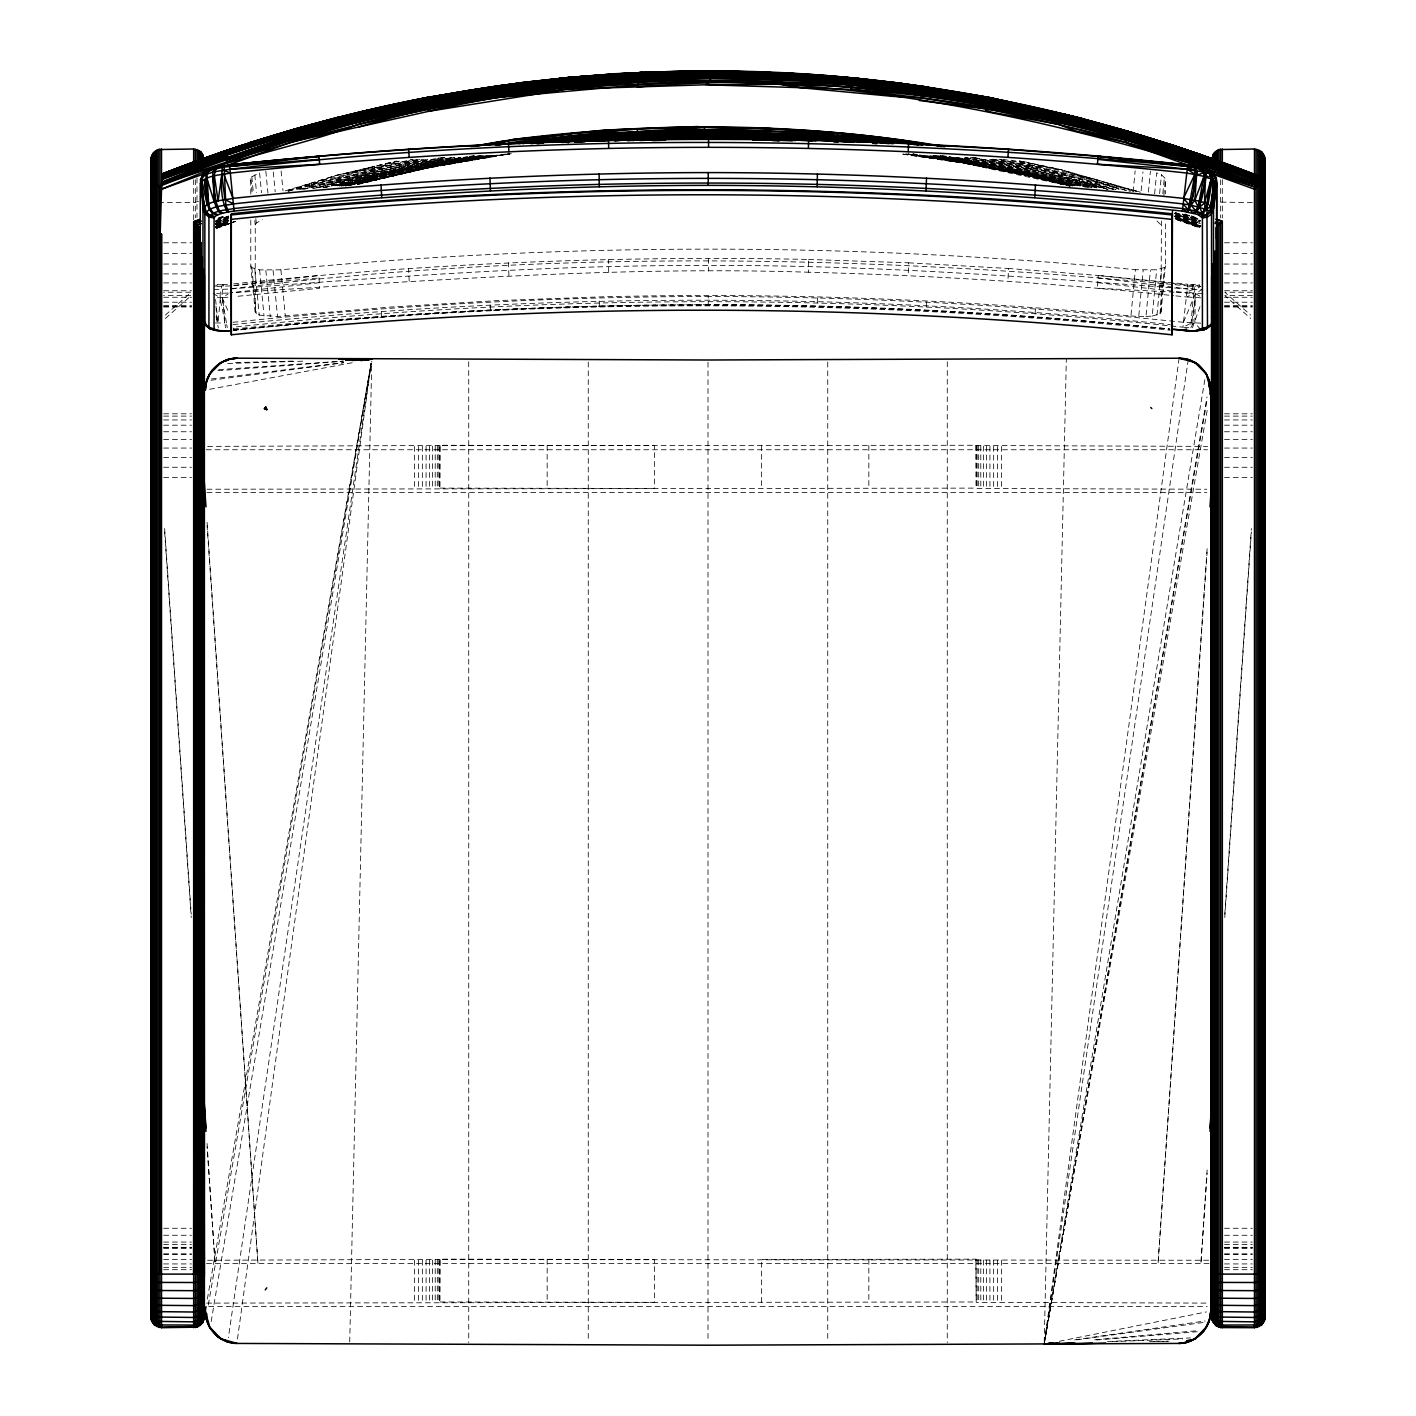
<?xml version="1.0" encoding="UTF-8"?>
<svg xmlns="http://www.w3.org/2000/svg" width="1416" height="1416" viewBox="0 0 1416 1416"><rect width="100%" height="100%" fill="white"/><g stroke="black" fill="none" stroke-linecap="round" stroke-linejoin="round"><path stroke-width="0.75" stroke-dasharray="5 3.75" d="M1200.679 323.149L1183.457 322.317C1025.591 305.732 866.981 296.634 708.248 296.528L708.248 304.723C862.255 304.936 1016.192 313.184 1169.368 329.255M233.64 283.873C424.517 263.411 616.686 255.411 808.607 259.447L808.394 272.226C930.4 275.341 1052.318 282.775 1173.687 295.696M349.717 1341.979L371.771 361.292M808.607 259.447L908.63 262.827L908.187 275.589M1044.229 1342.085L1066.337 358.974M817.404 297.891L817.174 306.068M908.63 262.827L1008.546 268.474L1007.891 281.218M1174.041 292.156L1097.4 288.191L1098.25 275.465L1008.546 268.474M708.248 304.723C549.851 304.812 391.577 313.874 234.083 330.424L233.551 327.202C548.842 293.183 867.654 293.201 1182.926 327.22L1187.812 284.262L1098.25 275.465L1200.449 286.528L1198.485 284.74L1187.812 284.262M1193.493 284.704L1195.458 293.519L1192.414 327.946L1200.095 306.281M926.507 301.962L926.029 310.139M1192.237 284.634L1193.617 293.413L1190.661 327.875L1193.405 323.131M1207.105 548.718L1158.04 1263.638L1207.105 552.081M1207.14 1169.899L1200.91 1263.638L1207.14 1173.262M1224.769 914.24L1251.372 528.54M1224.769 917.603L1251.372 531.903M1035.485 308.741L1034.76 316.901M1133.136 191.85L1135.154 170.823M250.791 220.153L250.791 265.942L255.234 312.104L259.252 315.131L277.536 316.511L391.542 306.989L497.954 300.581L604.455 296.758A4288.745 4195.024 0 0 1 1130.924 315.98L1135.367 269.713L1156.66 269.801L1164.43 267.518L1165.457 265.836L1165.457 222.224M1148.394 192.151L1150.412 171.124M1130.924 315.98L1138.73 316.511L1143.155 270.226M1154.624 193.886L1156.642 172.841L1161.439 174.752L1165.457 178.611L1165.457 193.886M1138.73 316.511L1145.969 316.547L1150.412 270.261M1159.615 193.691L1161.439 174.752M1162.819 193.549L1164.448 176.734M1145.969 316.547L1152.199 316.069L1156.66 269.801M1152.199 316.069L1159.987 313.786L1161.014 312.104L1161.421 220.684M1163.846 195.443L1165.457 178.611M1156.978 315.131L1161.439 268.863M1159.987 313.786L1164.43 267.518M1161.014 312.104L1165.457 265.836M1141.137 190.753L1142.977 171.832M419.986 159.424L310.865 187.85L311.166 185.638L374.833 166.345L396.321 161.194M304.741 189.107L310.954 187.142L311.485 183.23L336.99 175.177L396.604 161.052M237.481 1339.058L371.222 363.452L228.383 1337.624M1179.103 358.23L1044.477 1342.102L1207.317 409.702M1188.254 359.522L1044.495 1342.102L1206.963 400.498M211.161 1321.588L371.098 363.434L207.161 1300.171M1204.839 379.665L1044.548 1342.102L1207.016 396.923M208.294 1305.039L371.063 363.434M398.498 161.229L374.833 166.345L372.62 178.027L345.38 185.744M357.664 183.868L372.302 179.797L372.656 177.903L486.414 155.618M492.591 155.707L436.199 165.672L357.575 184.257L372.302 179.761L436.128 165.938L494.644 155.725M461.05 157.512L437.172 161.548L436.093 166.132L357.487 184.151L436.093 166.132L507.636 154.043M498.91 155.211L436.199 165.637L357.469 184.151L372.231 180.097M490.485 155.831L436.447 164.557L355.575 184.363L436.429 164.663L488.449 155.707M337.397 185.602L437.42 160.486L437.827 158.822L325.043 187.585M337.344 185.815L437.084 161.884L437.526 160.043L452.748 157.477M1202.733 293.643L1193.617 293.413L1187.281 291.537L1193.493 289.484L1194.502 286.474L1199.547 284.704M1183.457 322.317L1195.458 293.519L1201.954 289.661L1187.511 288.952C1028.087 276.97 868.539 264.686 708.549 265.553C548.558 264.704 388.993 276.987 229.587 288.97C547.319 249.251 869.477 254.845 1187.741 285.944M1175.864 295.909L1186.767 296.988L1193.617 293.413L1195.193 289.572L1200.449 286.528M255.234 312.104L255.234 224.896L256.243 223.02L262.456 219.763M227.463 284.439L223.852 284.722L222.011 293.484L225.463 327.822M250.791 193.992L250.791 178.735L251.818 176.841L258.013 173.602M223.852 284.722L222.631 284.775C216.135 296.528 224.365 310.67 224.56 322.954L226.418 322.866L227.25 327.733M1077.753 185.832L1027.768 172.593L963.73 159.831L961.8 162.645L900.788 153.813M1096.851 187.496L1029.485 170.363L965.34 157.495L961.8 162.645L905.727 153.99L962.066 162.256L1026.281 174.575L1072.779 185.744M953.34 157.548L964.261 159.052L965.075 157.866L1030.264 169.354L1116.073 189.602L1016.723 161.318M1140.517 192.257L1060.85 169.637L1034.282 164.15L1025.75 175.301L961.8 162.645L1069.823 186.062M1136.499 191.125L1060.85 169.637L1033.326 165.371L1025.75 175.301L961.907 162.486L908.045 154.061L962.314 161.884L1026.635 174.097L1075.346 185.708M965.34 157.495L1091.718 187.39L1096.763 181.443L1136.358 191.284M935.498 155.689L963.623 159.99L1027.662 172.734L1091.506 187.638L1097.772 180.274L1133.189 191.178M165.353 315.095L191.195 292.209L163.566 292.209M165.353 318.458L191.195 295.572L163.566 295.572M222.631 284.775L217.763 284.74L215.639 286.492L229.357 285.961L318.83 275.483L319.697 288.227L234.684 296.581M214.4 286.421L217.763 284.74M213.108 293.519L220.365 297.732L218.046 323.025L215.391 297.714L222.206 297.661L228.383 293.82M440.111 445.509L206.223 446.394M440.111 1259.373L206.524 1260.258M198.523 201.408L193.673 202.594L161.512 202.594M218.648 218.701L224.702 216.312M216.152 221.675L228.348 216.878M216.259 225.02L228.295 220.383M216.17 221.905L228.348 217.232M215.533 223.799L227.887 219.073M218.63 218.984L226.666 215.905M215.834 221.339L228.153 216.683M296.758 189.372L336.99 175.177L374.833 166.345L284.828 191.178M218.117 218.153L224.277 215.869M215.852 221.586L228.153 217.037M216.312 225.392L228.295 220.967L216.223 225.374M215.745 227.41L227.87 222.967M216.206 225.286L228.224 220.914M227.87 223.268L215.781 227.587L227.941 223.392M215.869 227.852L228.064 223.763L216.029 228.011M216.064 228.047L235.481 221.356L216.772 228.135M218.099 218.436L224.241 216.241M216.683 227.994L235.445 221.321M216.577 220.259L228.613 215.993M215.374 223.993L227.746 219.622M227.657 222.666L215.391 227.02L227.64 222.737M216.471 228.348L232.596 222.631M288.563 191.302L311.485 183.23L286.563 191.072M215.498 224.241L227.817 219.905M230.011 223.215L235.976 221.108M300.758 189.266L412.109 159.229M216.117 222.471L228.259 218.241M227.321 221.869L216.913 225.48L229.357 221.179M215.214 220.931L227.746 216.63M215.551 224.613L227.817 220.489M216.082 222.843L228.188 218.896M298.723 189.549L311.166 185.638M285.182 190.894L336.99 175.177L421.402 159.318M310.865 187.85L374.39 168.699L417.331 159.388M319.043 187.301L373.966 170.911L427.561 159.229M323.007 187.797L373.594 172.858L427.844 159.459M335.415 185.602L373.293 174.54L452.253 157.618M339.415 185.638L373.01 175.956L460.342 157.477M341.344 186.08L372.815 177.089L436.871 162.822L478.095 155.813M480.838 155.813L436.606 163.92L347.363 185.85L436.199 165.637L372.302 179.797M302.705 189.443L374.107 170.203L423.437 159.459M287.997 191.142L399.401 161.176M339.344 185.992L372.833 176.912L436.641 163.796L484.325 155.689L436.606 163.92L474.803 155.937M341.398 185.602L372.815 177.089M343.345 185.992L372.656 177.903L341.344 185.921M345.327 186.062L372.514 178.681L436.447 164.557M347.398 185.62L372.479 178.788L436.305 165.159L490.467 155.919M351.487 184.965L372.39 179.283M318.989 187.567L373.594 172.858L435.685 159.282M323.007 187.691L373.364 174.115L437.526 160.043L454.801 157.512L437.42 160.486M335.362 185.832L373.081 175.619L437.172 161.548L467.404 156.981M357.593 184.204L436.128 165.938L496.697 155.76L422.605 168.893L359.558 184.115M345.38 185.726L372.514 178.681M325.043 187.496L373.081 175.619L436.871 162.822L482.236 155.76M310.954 187.142L433.668 159.194M311.272 184.788L374.107 170.203L435.827 158.663M372.196 180.274L436.128 165.973M372.373 179.372L436.305 165.159L498.998 154.893L436.199 165.672M374.532 167.885L413.224 159.495M1059.327 1341.271L1206.414 1311.924M439.951 158.397L444.199 157.565M437.172 161.548L373.364 174.115L312.759 188.753L373.7 172.292L437.526 160.043M209.586 389.294L352.354 362.708M488.396 155.937L436.287 165.247L492.609 155.654M501.069 154.875L436.093 166.132L445.421 164.964M422.605 168.893L511.335 153.636M437.084 161.884L467.475 156.733M469.652 156.362L473.988 155.636M480.219 155.618L436.818 162.999L372.62 178.027L436.641 163.796L486.325 155.902M442.305 157.53L437.951 158.256L442.27 157.654M440.004 158.45L446.518 157.353M469.563 156.663L476.041 155.689M206.594 1303.109L975.889 1301.977M206.984 489.228L975.889 488.113M1074.62 1339.872L1205.051 1320.969M501.016 155.052L509.282 153.919L503.087 154.751M1076.709 1339.837L1204.627 1322.296M210.949 380.267L343.557 362.797M211.373 378.939L343.628 362.567M501.14 154.592L505.53 154.061M319.273 282.687L229.923 292.846C422.517 281.041 615.234 265.978 808.394 272.226M1192.998 286.386L1187.67 286.935L1193.493 289.484M233.02 322.299C390.887 305.714 549.496 296.634 708.248 296.528M233.941 330.176C544.611 296.794 858.769 295.944 1169.51 329.008M233.729 285.589L318.954 278.032M1094.745 1339.802L1198.078 1330.633M233.498 329.025C544.611 297.307 858.733 297.307 1169.846 329.025M1096.657 1339.978L1197.263 1331.73M226.418 322.866L222.206 297.661L228.295 297.183M227.746 289.112L214.011 289.59M227.941 293.006L216.666 293.537M217.922 370.709L343.238 361.239M218.737 369.629L343.398 361.045M250.791 265.942L251.818 267.624L259.606 269.907L280.899 269.819A4340.677 4245.823 0 0 1 1135.367 269.695M1107.524 1341.518L1190.502 1337.908M1112.339 1341.642L1182.696 1338.934M227.675 363.487L306.299 361.08M1153.881 1341.66L1169.209 1341.217M235.499 362.584L294.864 361.062M1149.438 1341.642L1169.156 1341.129M215.48 322.972L224.56 322.954M440.111 488.113L654.369 488.467L654.369 445.633L440.111 445.279L439.792 488.485L439.792 445.651L975.889 445.279L976.208 488.485L1206.804 489.228M1252.346 202.594L1219.017 202.063M163.654 242.791L191.514 242.791M1224.486 242.791L1252.346 242.791M163.654 253.57L191.514 253.57M1224.486 253.57L1252.346 253.57M163.654 264.049L191.514 264.049M1224.486 264.049L1252.346 264.049M163.654 273.908L191.514 273.908M1224.486 273.908L1252.346 273.908M163.654 282.899L191.514 282.899M1224.486 282.899L1252.346 282.899M163.654 290.758L191.514 290.758M1224.486 290.758L1252.346 290.758M1252.434 292.209L1224.805 292.209L1250.647 315.095M1252.434 295.572L1224.805 295.572L1250.647 318.458M163.654 297.254L191.514 297.254M1224.486 297.254L1252.346 297.254M163.654 302.21L191.514 302.21M1224.486 302.21L1252.346 302.21M163.654 305.484L191.514 305.484M1224.486 305.484L1252.346 305.484M163.654 306.652L191.514 306.652M1224.486 306.652L1252.346 306.652M163.654 306.971L191.514 306.971M1224.486 306.971L1252.346 306.971M163.654 413.808L191.514 413.808M1224.486 413.808L1252.346 413.808M163.654 416.109L191.514 416.109M1224.486 416.109L1252.346 416.109M163.654 419.95L191.514 419.95M1224.486 419.95L1252.346 419.95M163.654 425.189L191.514 425.189M1224.486 425.189L1252.346 425.189M163.654 431.756L191.514 431.756M1224.486 431.756L1252.346 431.756M163.654 439.438L191.514 439.438M1224.486 439.438L1252.346 439.438M975.889 445.509L1207.6 446.394M163.654 448.058L191.514 448.058M1224.486 448.058L1252.346 448.058M206.258 449.757L1207.529 449.757M163.654 457.421L191.514 457.421M1224.486 457.421L1252.346 457.421M163.654 467.262L191.514 467.262M1224.486 467.262L1252.346 467.262M163.654 477.369L191.514 477.369M1224.486 477.369L1252.346 477.369M207.001 492.591L1206.786 492.591M163.654 1228.274L191.514 1228.274M1224.486 1228.274L1252.346 1228.274M163.654 1235.265L191.514 1235.265M1224.486 1235.265L1252.346 1235.265M163.654 1242.062L191.514 1242.062M1224.486 1242.062L1252.346 1242.062M163.654 1244.434L191.514 1244.54M1224.486 1244.434L1252.346 1244.54M163.654 1247.319L191.514 1247.319M1224.486 1247.319L1252.346 1247.319M163.654 1247.673L191.514 1247.673M1224.486 1247.673L1252.346 1247.673M163.654 1248.505L191.514 1248.505M1224.486 1248.505L1252.346 1248.505M163.654 1253.833L191.514 1253.833M1224.486 1253.833L1252.346 1253.833M163.654 1254.381L191.514 1254.381M1224.486 1254.381L1252.346 1254.381M163.654 1259.585L191.514 1259.585M1224.486 1259.585L1252.346 1259.585M440.111 1301.977L654.369 1302.331L654.369 1259.497L440.111 1259.143L439.792 1302.348L439.792 1259.514L1211.618 1260.258M206.524 1263.638L1211.618 1263.638M163.654 1263.939L191.514 1263.939M1224.486 1263.939L1252.346 1263.939M163.654 1267.338L191.514 1267.338M1224.486 1267.338L1252.346 1267.338M163.654 1269.692L191.514 1269.692M1224.486 1269.692L1252.346 1269.692M761.631 1302.331L761.631 1259.497L975.889 1259.143L976.208 1302.348L1207.193 1303.109M208.807 1306.472L1207.193 1306.472M1200.839 297.82L1186.767 296.988M1176.218 292.262L1193.617 293.413M1188.732 327.716L1182.926 327.22L1191.546 323.043L1195.246 297.732L1194.874 323.131L1199.352 327.946M1097.825 282.669L1174.094 291.342M1176.271 291.59L1187.174 292.829M1098.143 278.014L1187.511 288.952M940.224 155.76L951.163 157.247M933.091 155.742L963.623 159.99L1028.352 171.849L1096.657 187.744M1080.373 185.744L1027.662 172.734L963.075 160.769L928.259 155.849L1026.706 174.009L1075.045 186.062M923.551 155.795L962.65 161.406L1027.096 173.495L1080.16 186.009M902.93 154.132L971.341 164.398L961.8 162.645L1025.857 175.159L1061.664 183.921L1026.051 174.894L962.367 161.813L919.356 154.91M908.045 154.061L962.083 162.221L1026.051 174.894M955.8 157.442L1028.565 171.566L1088.815 187.815L1082.479 186.257M942.613 155.725L946.95 156.397M949.109 156.733L1029.22 170.699L1108.356 189.372L1031.892 167.23L998.315 159.265M937.764 155.866L963.73 159.831L1027.166 173.389L1075.151 185.921M930.631 155.831L963.145 160.663L1026.706 174.009L1072.868 185.62M917.249 154.503L912.931 153.848L917.214 154.556M923.462 155.902L962.367 161.813L1026.335 174.504L1072.567 186.009M933.126 155.654L963.145 160.663M1010.918 160.185L1034.282 164.15L1097.772 180.274L998.492 159.088M992.598 159.176L1032.813 166.044L1130.393 191.39M940.171 155.795L963.73 159.831M972.385 157.548L1031.467 167.796L1096.232 182.08L1119.118 189.124L1060.85 169.637L1020.175 160.858M958.048 157.636L1027.768 172.593M1070.337 185.655L1026.016 174.929L961.889 162.504L905.638 154.114L961.907 162.486L1025.857 175.142L1061.363 184.009M964.261 159.052L1028.352 171.849L1091.506 187.638M963.075 160.769L1027.166 173.389M1026.016 174.929L1070.16 185.868L1026.335 174.504L962.314 161.884L910.453 154.025L962.083 162.221L1025.857 175.142L1061.504 184.115L1025.75 175.301L1055.097 182.239M974.951 157.707L1030.6 168.911L1093.895 184.823L1108.126 189.602M970.332 157.318L1030.264 169.354L1101.825 187.797M965.075 157.866L1029.22 170.699L1096.568 187.832M1003.271 159.282L1033.326 165.371L1096.763 181.443L1127.986 191.054M993.306 159.442L1031.892 167.23L1095.258 183.23L1113.525 189.425M1019.237 161.088L1034.282 164.15L1019.52 160.893M1026.335 174.504L962.703 161.318L925.958 155.725L962.65 161.406L1026.635 174.097L1072.655 185.885M972.686 157.424L1029.485 170.363L1091.718 187.39M1070.089 185.974L1063.77 184.434L1070.036 186.045M1027.096 173.495L1077.647 185.992M1113.489 189.496L1031.467 167.796L988.616 159.158L1030.6 168.911L1096.781 187.567M1174.448 213.621L1199.405 222.047M1175.422 212.612L1200.361 221.055M1199.511 221.94L1174.625 213.444L1199.458 221.976M1175.581 215.321L1200.325 223.923M1175.97 217.798L1200.449 226.595L1176.147 217.604M1176.289 219.462L1199.175 227.587L1176.271 219.462M1175.103 212.931L1199.671 221.763M1174.838 216.099L1199.511 224.719M1199.936 227.126L1175.669 218.099M1175.156 218.666L1199.706 227.356L1175.333 218.453M1184.785 214.312L1199.087 219.533M1182.307 214.011L1200.679 220.719M1175.315 212.701L1199.777 221.639M1176.059 214.807L1200.503 223.728L1176.2 214.648M1175.422 215.48L1199.848 224.401M1176.2 217.533L1200.591 226.454M1175.121 218.701L1199.494 227.569M1200.679 226.348L1174.448 216.489L1201.016 226.029M1174.66 216.276L1201.034 225.994M1175.014 215.905L1199.122 225.109M1175.97 214.878L1200.042 224.171M1191.316 216.099L1197.352 218.436M1182.148 214.17L1200.113 221.285M1185.068 213.993L1201.034 220.347M1191.529 215.887L1197.511 218.259M975.889 1259.373L976.208 1302.348M1195.458 293.519L1202.715 297.856M1156.978 221.038L1161.014 224.896M222.206 297.661L228.029 310.936M381.736 316.883L381.01 308.723M216.082 316.706L218.347 327.892M490.467 310.122L489.989 301.962M599.322 306.068L599.074 297.891M281.111 171.017L283.005 190.806M280.899 269.819L285.324 315.98M265.836 171.23L267.96 193.213M273.076 270.332L277.536 316.511M259.606 172.964L261.5 192.735M265.836 270.368L270.279 316.547M254.827 174.876L256.508 192.452M251.818 176.841L253.305 192.222M255.836 218.613L256.243 223.02M250.791 178.735L252.066 191.921M254.809 220.507L255.234 224.896M259.606 269.907L264.031 316.069M254.827 268.969L259.252 315.131M251.818 267.624L256.261 313.786M273.323 172.026L275.2 191.815M207.072 522.274L257.96 1263.638L207.072 525.637M164.628 528.54L191.231 914.24M207.037 1143.455L215.09 1263.638L207.037 1146.818M164.628 531.903L191.231 917.603M215.958 306.157L217.091 323.025M409.206 281.235L408.551 268.491M508.91 275.607L508.468 262.845M608.703 272.226L608.491 259.447M1222.327 179.673L1222.327 217.993M1220.663 179.797L1220.663 217.852M1001.608 446.394L1001.608 489.228M1001.608 1260.258L1001.608 1303.109M997.572 446.394L997.572 489.228M997.572 1260.258L997.572 1303.092M993.66 446.359L993.66 489.193M993.66 1260.222L993.66 1303.056M989.926 446.305L989.926 489.14M989.926 1260.169L989.926 1303.003M986.492 446.235L986.492 489.069M986.492 1260.098L986.492 1302.932M983.412 446.129L983.412 488.962M983.412 1260.01L983.412 1302.844M980.792 446.022L980.792 488.856M980.792 1259.904L980.792 1302.738M978.686 445.916L978.686 488.75M978.686 1259.78L978.686 1302.614M977.146 445.774L977.146 488.609M977.146 1259.638L977.146 1302.49M976.208 445.651L976.208 488.485M947.269 361.753L947.269 1342.545M868.84 445.509L868.84 488.343M868.84 1259.39L868.84 1302.224M827.74 362.089L827.74 1340.669M761.631 445.633L761.631 488.467M708.549 258.314L708.549 271.093M708 362.195L708 1340.775M588.26 362.089L588.26 1340.669M547.16 445.509L547.16 488.343M547.16 1259.39L547.16 1302.224M468.731 361.753L468.731 1342.545M438.854 445.774L438.854 488.609M438.854 1259.638L438.854 1302.49M437.314 445.916L437.314 488.75M437.314 1259.78L437.314 1302.614M435.208 446.022L435.208 488.856M435.208 1259.904L435.208 1302.738M432.588 446.129L432.588 488.962M432.588 1260.01L432.588 1302.844M429.508 446.235L429.508 489.069M429.508 1260.098L429.508 1302.932M426.074 446.305L426.074 489.14M426.074 1260.169L426.074 1303.003M422.34 446.359L422.34 489.193M422.34 1260.222L422.34 1303.056M418.428 446.394L418.428 489.228M418.428 1260.258L418.428 1303.092M414.392 446.394L414.392 489.228M414.392 1260.258L414.392 1303.109M196.983 178.009L196.983 217.462M195.337 179.797L195.337 217.852M193.673 179.673L193.673 220.188M233.091 324.6A4407.371 4302.888 0 0 1 1170.253 324.6M233.091 330.211A4407.371 4302.888 0 0 1 1170.253 330.211M227.693 222.241L215.409 226.808L227.64 222.188M227.887 219.746L215.586 224.224L227.834 219.71M228.277 217.976L216.135 222.33L228.259 217.958M509.778 153.955L503.211 154.769L509.778 153.972M1200.219 226.826L1175.793 217.993L1200.237 226.808"/><path stroke-width="1.5" d="M204.382 1274.117L150.804 1274.117L150.839 178.522L161.512 189.213L206.63 172.929M150.928 1274.117L151.105 178.788L151.335 1274.117L151.618 179.301L152.857 1274.117M159.849 187.531L159.849 1274.117L161.512 234.118L160.167 234.649L160.114 236.649L161.512 234.118L161.512 1327.695L196.983 1327.164L202.329 1323.287L204.382 1316.986L204.329 274.598M197.621 225.746L196.983 1274.117L198.506 226.649L198.523 1326.527M199.479 227.64L198.523 1274.117L199.939 228.1L193.673 221.71L199.922 219.48M199.957 1274.117L201.107 242.579M201.249 1274.117L202.205 256.969M203.108 268.916L203.214 1321.854M203.214 1274.117L203.603 269.394M204.382 1277.108L204.028 272.12M204.24 1274.117L204.311 274.58M1213.494 272.81L1213.494 208.913C1206.733 200.311 1193.422 200.612 1183.457 198.382C1025.591 181.797 866.981 172.699 708.248 172.593L708.248 185.372C866.627 185.478 1024.901 194.558 1182.395 211.108L1198.024 214.559L1202.414 217.922L1202.414 328.087C1194.184 334.459 1181.033 328.795 1171.545 329.45M700.92 71.508C893.602 70.411 1086.072 107.404 1265.072 178.628L1265.072 1274.117L1211.618 1274.117L1211.653 276.279M1211.618 1274.117L1212.131 275.713L1212.149 1320.296L1216.043 1325.642L1220.663 1327.571L1254.487 1327.695L1262.063 1324.562L1265.196 1316.986L1265.196 159.796L1262.063 152.167L1254.487 149.016L1219.017 149.547L1213.671 153.459L1211.618 159.796M1211.618 1277.108L1212.769 270.686M1213.193 263.659L1213.671 1323.287M1259.337 1274.117L1260.771 182.912L1265.161 178.522C1178.218 144.45 1088.639 117.227 996.935 99.244L989.253 97.509C920.559 84.907 851.087 75.526 781.243 73.048M1237.672 169.548L1201.104 155.618L1264.382 179.301L1264.665 1274.117L1264.895 178.788C1112.038 117.9 949.375 81.455 784.889 74.34L780.605 74.11L784.942 74.234C948.897 83.385 1111.525 118.59 1264.01 179.673L1263.143 1274.117L1263.621 180.062C914.152 39.294 512.574 38.48 161.92 175.761L161.831 178.876C393.152 88.465 646.05 49.401 893.107 82.854M1264.028 1274.117L1264.382 179.301L1199.016 154.91L1191.228 163.353C1012.245 109.846 825.793 73.083 638.103 84.093C474.98 91.102 314.812 128.927 161.654 184.381C386.586 87.81 637.218 52.357 880.168 81.42M195.337 1274.117L196.966 225.073L200.966 223.551M202.966 270.332L202.966 208.63L200.594 179.266L203.408 173.849L209.745 169.371L229.357 164.858C547.656 131.369 869.477 130.467 1187.741 164.84L1201.476 167.353C1207.919 179.124 1202.662 199.408 1197.122 211.285L1194.077 213.25L1198.113 206.683L1203.989 176.363L1186.767 173.053C869.176 138.75 547.921 138.768 230.33 173.088C220.365 175.212 207.037 174.805 200.258 183.354L200.258 245.039M228.684 211.834L221.586 213.462L218.312 211.533L214.241 201.975L212.807 172.433L215.391 167.442L224.1 165.566L225.817 204.984L228.684 211.834L234.083 211.072C391.577 194.541 549.851 185.461 708.248 185.372M817.174 186.735L817.404 173.956M808.394 148.291L808.607 140.096C615.252 135.971 421.667 144.326 229.357 164.858L318.954 156.379L319.697 164.291L229.923 169.265C220.206 171.336 207.214 170.929 200.594 179.266L200.594 183.673M926.029 190.788L926.507 178.027M160.114 236.649L161.725 182.275C402.569 84.234 669.697 48.994 927.356 87.031L920.754 97.793L893.301 96.412L799.845 87.65L705.788 84.765L567.374 89.137L428.871 111.28L292.404 141.777L225.091 166.256M161.689 183.655L161.831 178.522M593.57 75.738L615.588 73.667L709.31 70.8L776.906 72.906C567.621 62.587 356.566 98.27 161.92 175.761L161.973 174.133C356.372 98.607 566.595 62.57 775.065 72.942M558.329 79.048L523.088 82.34L430.517 96.837C338.778 114.218 248.933 140.361 161.955 174.345L161.973 174.062C277.058 129.829 397.241 98.341 519.707 83.402C397.365 99.014 276.793 128.838 161.973 174.062L225.25 151.689L186.434 166.097M1034.76 197.567L1035.485 184.806M221.586 213.462L217.834 214.79L213.621 213.179L210.241 209.232L208.612 203.975L207.019 174.345L208.364 171.071L212.807 168.734M908.187 151.654L908.63 143.476M1212.149 1320.296L1211.53 213.851L1213.494 208.913L1216.078 181.974L1215.848 177.867L1213.671 173.814L1194.467 165.902C1221.088 165.477 1211.689 193.815 1209.919 211.48L1206.096 215.073L1201.281 216.276L1206.91 203.816L1211.176 178.876L1209.636 171.478L1207.211 169.283L1187.812 164.929L1098.143 156.362L1097.4 164.256L1187.174 169.23C1196.502 172.15 1216.433 170.132 1216.822 183.584L1216.822 251.871M217.834 214.79L212.719 213.586L209.214 209.692L207.532 204.47L205.886 174.823L209.745 169.371M1193.883 330.884L1203.706 329.893L1207.494 327.291L1206.91 203.816M1097.825 159.353L1187.174 169.23L1194.874 174.274L1188.059 211.904C1194.166 197.974 1195.954 180.77 1194.201 165.743L1098.143 156.362L1008.457 149.37L908.559 143.742M1182.395 211.108L1187.741 164.84M161.512 189.213L226.454 162.716L227.356 150.22L161.973 174.15C249.021 139.848 339.15 114.254 431.048 96.713L361.664 111.793L293.909 129.157L292.404 141.777C450.89 90.323 618.403 67.472 784.889 74.34L785.526 73.048L802.748 74.411M1007.891 157.282L1008.546 149.123M1210.007 506.857L1212.839 465.669M1210.025 1128.021L1212.751 1088.355M1210.025 1131.384L1211.689 1107.153M217.108 215.108L214.878 216.506L209.94 215.338L206.028 211.692C203.408 199.744 198.983 185.177 203.939 173.407L213.727 169.3L223.622 167.194L318.954 156.379M204.382 159.796L201.249 152.167L193.673 149.016L158.203 149.547L152.857 153.459L150.804 159.796L150.804 1316.986L153.937 1324.562L161.512 1327.695M204.382 403.224L203.214 408.02M204.382 1316.455L202.329 1322.668L196.983 1326.527L161.512 1327.04C155.194 1327.199 149.972 1321.093 150.804 1314.88M1211.618 317.308L1212.786 312.476M1211.618 317.68L1212.786 312.83M1211.618 1258.027L1211.76 1256.364M1211.618 1255.266L1211.76 1253.461M1211.618 1258.382L1212.149 1254.718M1211.618 1264.523L1212.786 1259.656M1211.618 1281.728L1212.786 1276.754L1211.76 1280.046M1265.196 1314.88C1265.957 1321.093 1260.86 1327.199 1254.487 1327.04L1219.017 1326.527L1213.671 1322.668L1211.618 1316.455M1211.618 315.927L1212.786 311.184M1211.618 1280.046L1212.786 1275.338M204.382 405.896L203.214 410.534M204.382 1314.88L201.249 1322.084L193.673 1325.075L159.849 1324.951L153.937 1322.084L150.928 1316.473M1211.618 312.122L1212.786 307.626M204.382 410.375L203.214 414.711M161.955 174.345L227.356 150.22L233.516 149.052M1265.196 1312.313L1262.063 1319.057L1254.487 1321.854L1219.017 1321.393L1213.671 1317.924L1211.618 1312.313M204.382 1312.313L201.249 1319.057L193.673 1321.854L158.203 1321.393L152.857 1317.924L150.804 1312.313M1211.618 306.334L1212.786 302.21M1211.618 1272.86L1212.786 1268.807M1172.023 329.202L1172.448 324.83M230.914 215.002L231.321 219.374A4403.459 4299.082 0 0 1 1172.023 219.374L1172.448 215.002A4407.371 4302.888 0 0 0 230.914 215.002L231.321 334.813A4403.459 4299.082 0 0 1 1172.023 334.813L1172.448 211.267M204.382 416.499L203.214 420.446M204.382 1308.791L201.249 1314.933L193.673 1317.464L158.203 1317.039L152.857 1313.889L150.804 1308.791M1265.196 1308.791L1262.063 1314.933L1254.487 1317.464L1219.017 1317.039L1213.671 1313.889L1211.618 1308.791M1211.618 298.758L1212.786 295.13M1211.618 1267.409L1212.786 1263.851M204.382 424.145L203.214 427.597M204.382 1304.419L201.249 1309.782L193.673 1312.013L158.203 1311.641L152.857 1308.88L150.804 1304.419M1265.196 1304.419L1262.063 1309.782L1254.487 1312.013L1219.017 1311.641L1213.671 1308.88L1211.618 1304.419M1198.803 214.878L1202.998 213.338L1206.379 209.462L1211.176 178.876L1203.989 176.363L1194.838 200.329L1191.015 205.125L1182.926 203.904C867.654 169.867 548.842 169.867 233.551 203.886C224.117 205.975 211.232 205.479 204.86 213.674L204.86 323.839C210.046 332.388 221.179 330.671 229.693 330.795L219.338 330.707M161.902 176.186L227.162 152.45L293.696 130.785L293.909 129.157M1201.671 216.595L1206.574 215.48L1210.485 211.958C1214.875 196.134 1223.778 169.938 1200.379 167.318L1209.636 171.478L1212.096 175.319M1211.618 289.59L1212.786 286.563M1211.618 1260.913L1212.786 1257.957M1213.494 208.913L1216.822 183.584L1211.176 178.876L1204.52 202.984L1205.282 209.002L1202.042 212.931L1198.024 214.559L1197.122 211.285L1198.113 206.683L1194.838 200.329L1196.892 170.752L1195.67 166.026M204.382 433.119L203.214 435.986M1265.196 1299.322L1262.063 1303.764L1254.487 1305.605L1219.017 1305.304L1213.671 1303.021L1211.618 1299.322M220.117 362.974L228.578 359.292L237.038 358.195C219.515 358.708 205.957 372.691 205.355 390.09C204.807 373.151 219.799 358 237.038 358.195L708 360L1179.103 358.23C1197.016 357.859 1210.645 373.93 1210.751 390.108L1210.751 1311.057C1210.963 1328.243 1196.361 1343.147 1179.103 1343.43L708 1345.2L236.897 1343.43C218.4 1343.625 202.063 1324.969 206.01 1306.703M204.382 1299.322L201.249 1303.764L193.673 1305.605L158.203 1305.304L152.857 1303.021L150.804 1299.322M205.249 390.108L206.594 380.833L209.639 374.054L221.232 362.372M1212.379 206.931L1216.078 181.974M1215.601 181.496L1210.485 211.958L1211.53 213.851L1207.494 217.126L1202.414 217.922M1208.078 204.311L1212.255 179.372L1211.034 174.841L1201.476 167.353L1199.334 167.017M1211.618 1253.549L1212.786 1250.275M161.636 185.549C225.817 159.371 294.616 148.007 359.505 123.918L361.576 111.652L430.517 96.837M204.382 443.173L203.214 445.403M206.789 1313.765L206.364 1319.5L210.064 1328.12M1208.892 386.037L1209.636 381.683L1205.936 373.116M1209.229 387.418L1209.972 383.063L1207.423 378.019M227.233 151.654L293.696 130.785L361.664 111.793M204.382 1293.587L201.249 1297.021L193.673 1298.437L158.203 1298.207L152.857 1296.437L150.804 1293.587M1209.99 394.462L1209.972 383.063M1265.196 1293.587L1262.063 1297.021L1254.487 1298.437L1219.017 1298.207L1213.671 1296.437L1211.618 1293.587M897.372 83.402L927.268 87.172L996.935 99.262L1065.505 114.484L1133.048 132.874L1199.547 154.291L1264.665 179.018L1264.665 1320.296M1086.355 120.572L1199.547 154.309L1264.895 178.788L1199.547 154.291L1132.835 133.139L1065.505 114.484L1064.726 115.546M1200.998 201.798C1200.255 191.089 1210.804 177.195 1202.715 167.708M1191.936 199.691L1196.715 174.628L1195.086 170.398L1187.281 168.274L1194.838 167.407L1203.122 169.247L1207.813 177.655L1211.034 174.841M1201.122 155.601L1264.665 179.018C1001.413 72.428 705.841 47.861 428.871 111.28L427.791 109.156L430.747 96.907M1211.76 1253.585L1212.149 1251.832M1211.618 1245.514L1212.786 1243.938M1265.072 1316.473L1262.063 1322.084L1256.151 1324.951L1222.327 1325.075L1214.751 1322.084L1211.618 1314.88M204.382 454.094L203.214 455.598M204.382 1287.356L201.249 1289.71L193.673 1290.684L158.203 1290.507L152.857 1289.303L150.804 1287.356M1265.196 1287.356L1262.063 1289.71L1254.487 1290.684L1219.017 1290.507L1213.671 1289.303L1211.618 1287.356M683.609 71.791L642.475 72.446L571.179 77.349L500.432 85.58L497.175 97.527C615.73 87.721 734.532 72.127 853.76 83.792C971.128 93.191 1087.346 116.82 1198.679 155.282L1188.36 151.866M225.533 151.246L161.973 174.15C270.899 131.582 384.798 102.678 500.432 85.562L500.361 85.863C384.78 103.439 270.721 132.06 161.937 175.177L196.629 162.628M293.696 130.785L361.328 113.068L430.163 98.447L500.22 86.358L571.091 77.65L642.475 72.446L638.103 84.093M497.883 145.052L504.255 143.777L504.928 141.458L513.654 139.405C656.528 121.068 802.093 122.608 944.224 146.432M571.551 77.809L562.736 78.623L642.475 72.464L571.232 77.172L570.79 78.606M571.232 77.172L500.344 85.898L571.232 77.172L536.947 81.314M996.492 99.828L992.156 99.049L996.935 99.244C856.875 72.057 713.009 65.738 570.931 78.128L567.374 89.137C779.331 62.375 997.2 84.854 1199.069 154.84L1199.547 154.291M568.099 142.892L571.232 133.635L604.49 130.042L697.451 126.537L704.938 127.369C781.19 127.599 857.636 131.9 932.808 145.211M1210.485 211.958L1214.291 180.664L1211.052 205.993L1206.379 209.462L1191.015 205.125L1190.06 199.355M633.394 140.733L637.996 128.927L704.938 127.369L772.216 128.537M266.792 1287.834L265.252 1289.888M1212.149 1255.072L1212.786 1253.178M208.577 1323.128L206.028 1318.119L205.249 1311.057L209.639 1327.111L217.126 1336.244L221.232 1338.952L237.038 1343.395L227.746 1341.996L218.241 1337.111M714.124 70.959L709.097 82.464L705.788 84.765M713.735 71.703L709.31 70.8M699.805 138.98L704.938 127.369L570.471 135.918L495.529 145.228M1212.149 1274.081L1212.786 1272.665M214.878 216.506L214.064 217.887L208.931 217.073L204.86 213.674L202.966 208.63C209.656 200.045 223.144 200.559 233.02 198.364C390.887 181.779 549.496 172.699 708.248 172.593M1194.874 174.274L1183.457 198.382L1189.228 204.807L1189.599 209.586L1193.015 212.966L1195.794 210.931L1206.096 215.073M1210.751 390.108L1206.361 374.054L1198.874 365.116L1194.768 362.372L1178.962 358.195L1188.254 359.522L1197.759 364.248M1211.618 1237L1212.786 1236.221M880.292 81.314L856.804 78.269L785.526 73.03L780.057 84.252L708.106 84.836M944.844 146.68L838.414 133.369L771.808 128.874L766.144 140.255M204.382 465.581L203.214 466.36M204.382 1280.825L193.673 1282.507L158.203 1282.418L150.804 1280.825M1265.196 1280.825L1254.487 1282.507L1219.017 1282.418L1211.618 1280.825M1201.936 329.043L1206.892 328.477L1211.53 324.016L1207.494 327.291L1202.414 328.087M856.556 78.694L850.697 89.367L799.845 87.65L780.057 84.252C945.41 87.102 1109.825 120.006 1264.01 179.673L1264.028 1321.854M205.426 173L206.771 171.035L209.922 170.451M531.035 143.724C654.227 124.537 779.596 131.741 903.213 142.821L904.488 140.768C777.579 128.502 649.254 123.528 522.84 143.618M1132.234 133.901L1133.136 132.732L1065.31 114.749L989.253 97.509L927.073 87.456L940.118 89.757M1194.768 1338.952L1206.361 1327.111L1209.406 1320.349L1210.751 1311.057C1209.919 1328.509 1196.591 1342.58 1178.962 1343.395L1187.422 1342.244L1195.883 1338.421M988.492 111.599L1058.071 124.307L1065.505 114.484L1081.7 118.36L1174.147 145.494L1265.196 178.487L1199.511 154.503M1263.143 1323.287L1263.143 180.54C1131.366 129.281 991.766 98.784 850.697 89.367L920.754 97.793L989.926 109.457L1058.071 124.307L1076.585 131.263L1125.171 142.29L1133.136 132.75M264.721 408.02L265.766 406.958L266.827 409.631L264.173 408.551L266.792 409.56L265.766 406.958M1216.043 1325.642L1216.043 227.657L1222.327 221.356L1216.202 219.161L1222.327 221.356L1222.327 1327.695M1254.487 1327.695L1254.487 189.213L1260.718 182.965C913.249 39.719 510.787 40.975 161.831 178.876C292.05 124.626 430.535 91.155 570.931 78.128L566.683 78.517L570.967 78.039M207.037 379.488L208.577 378.019M1207.423 1323.128L1208.963 1321.712M1205.051 328.158L1202.821 330.087L1194.909 330.831L1202.166 328.937M1202.042 212.931L1199.653 207.108L1204.52 202.984L1205.547 176.823L1204.007 172.416L1193.245 165.69M203.939 173.407C196.983 183.496 204.807 197.408 202.966 208.63M1199.37 330.176L1203.706 329.893L1206.043 327.946M1210.839 325.361L1206.485 328.795L1201.6 329.291M1196.856 330.76L1189.033 330.919L1196.856 330.76L1199.494 328.831M1205.742 328.016L1202.821 330.087L1198.662 330.335M1212.255 179.372L1215.37 177.389L1210.627 171.92L1204.149 168.646M1187.422 1342.244L1190.856 1340.049L1186.714 1340.704L1191.086 1340.58M1203.706 329.893L1210.379 325.715L1207.193 326.972M224.914 360.885L228.578 359.292M212.188 370.089L215.427 368.213M1200.573 1333.04L1203.812 1331.182M1190.856 1340.049L1186.059 1342.598L1178.962 1343.395M225.144 361.346L229.941 358.956L236.897 358.23M1204.007 172.416L1198.184 174.982L1194.838 167.407L1187.67 165.336L1194.201 165.743M227.162 152.45L161.867 177.619C270.969 135.299 384.426 103.828 500.22 86.358L495.883 86.978M201.32 221.126L195.337 223.409L193.673 1274.117L194.328 222.383L200.417 220.206M161.92 175.761C246.49 141.759 334.176 115.528 423.862 99.085M312.865 124.785L227.321 150.538L161.955 174.54L227.356 150.202L293.891 129.352L227.321 150.538L161.937 175.177L180.31 168.362M161.725 182.275C359.434 104.926 572.577 64.18 785.154 73.791L793.827 74.358L780.871 73.561M225.286 151.264L161.955 174.611L227.587 150.503M182.328 168.115L196.629 162.858M212.949 156.822L223.162 153.052L208.878 158.203M161.654 184.381C402.498 86.234 669.184 52.87 926.825 87.88L931.215 88.553L856.291 79.154L785.154 73.791M161.796 179.62L226.896 156.344M226.454 162.716C381.046 103.138 547.213 79.031 712.213 75.207C854.361 73.402 996.581 93.102 1133.03 132.892M985.589 110.944L989.926 109.457C1082.302 125.051 1173.705 147.954 1260.771 182.912L1260.771 1325.642M199.833 219.604L193.673 221.71L193.673 1327.695M199.461 222.011L195.337 223.409L195.337 1327.571M201.107 223.657L196.966 225.073L196.983 1327.164M227.002 154.787C560.736 37.276 935.533 51.011 1264.01 179.673M226.613 160.344C405.348 101.35 594.295 68.41 782.836 78.535C946.844 87.757 1110.268 118.625 1262.718 180.965C976.597 72.482 656.546 44.445 359.505 123.918M227.321 150.503L268.863 137.741M277.164 135.193L287.554 131.989M245.959 145.246L252.19 143.352M1186.608 329.043L1182.537 330.211L1171.687 329.202M249.676 142.573L339.557 116.802M295.891 129.529L308.582 126.201M323.397 122.325L329.733 120.679M350.885 115.138L359.345 112.926L344.548 116.696M359.204 126.891C518.929 78.871 687.592 74.836 852.857 85.42C992.156 100.483 1130.41 130.874 1260.718 182.965C1062.513 109.528 848.945 68.074 637.253 87.013M317.078 123.705L329.769 120.466M302.228 127.936L308.564 126.343M361.434 112.466L430.393 97.368M367.894 111.05L376.497 109.297M380.78 108.43L391.524 106.235M485.741 145.317L504.928 141.458L571.232 133.635L637.996 128.927L570.471 135.918L518.734 143.653M1050.672 1342.987L1044.176 1344.28L1092.426 1343.076M365.328 360.284L371.824 359.08L345.504 359.399M473.351 146.414L505.229 140.821M471.139 146.574L513.654 139.405L571.232 133.635L504.255 143.777M475.316 146.397L504.928 141.458M434.553 97.067L438.783 96.377M443.031 95.668L447.261 94.978M451.509 94.288L455.74 93.58M459.988 92.89L464.218 92.199M468.448 91.491L474.82 90.447M479.05 89.757L483.299 89.066M487.529 88.358L491.759 87.668M496.007 86.978L500.237 86.27M430.464 97.049L500.503 85.739M432.588 96.978L482.785 89.049M487.139 88.358L491.511 87.668M434.677 97.085L439.031 96.394M443.403 95.722L447.757 95.031M471.74 91.279L476.112 90.606M551.957 142.379C624.757 132.237 698.354 128.626 771.808 128.874M218.63 166.822L216.666 167.088C211.143 179.637 213.604 198.789 219.604 211.161L222.613 213.179M562.134 142.432L568.559 141.529C658.104 131.299 748.427 128.661 838.414 133.369L833.635 141.954L837.918 142.326M360.956 360.514L371.824 359.08L345.433 359.752M360.974 360.425L371.824 359.08L345.61 359.876M524.079 82.871L532.664 81.827L523.991 82.907M562.187 142.308L568.559 141.529C686.3 131.723 805.332 127.511 922.559 145.211M537.16 143.742L543.549 142.981M549.939 142.202C663.874 129.971 779.437 130.803 893.248 143.759M500.06 86.96C594.384 74.021 689.787 69.756 784.889 74.34M504.521 85.774L510.964 85.031M540.965 81.526L545.249 81.031M553.815 80.039L558.116 79.526L553.851 79.933M536.841 81.473L545.408 80.5M549.691 80.022L558.258 79.066M502.485 85.615L511.052 84.677M515.335 84.199L519.619 83.721M528.168 82.783L532.451 82.305M541.018 81.349L545.284 80.871M229.357 164.858L229.923 169.265C547.691 131.546 869.3 136.449 1187.511 166.362L1194.838 167.407M506.663 85.58L510.928 85.119M578.153 77.19L589.162 76.145M574.577 142.29L585.357 141.299M589.675 140.91C689.203 130.803 789.65 133.83 889.089 143.653M602.172 140.927C689.061 132.52 776.871 134.042 863.689 142.326M1057.38 1343.111L1044.176 1344.28L1052.885 1343.023L1044.176 1344.28L1074.956 1343.094M614.686 140.803C694.212 134.272 774.269 134.538 853.689 142.343M231.321 213.763C543.886 181.814 859.477 181.814 1172.023 213.763L1172.023 334.813M1059.487 1343.023L1044.176 1344.28L1072.567 1343.041M229.587 166.38L319.273 159.371M354.23 360.407L371.824 359.08L352.142 360.443M576.666 142.273L585.215 141.653M595.924 140.874C680.317 134.042 765.348 135.777 849.671 142.361M614.774 140.538C681.733 136.644 749.064 135.493 815.988 140.803M223.604 165.761L222.613 165.831C221.073 180.717 219.816 198.647 227.463 212.064M573.356 77.19L590.614 76.075M594.915 75.791L607.871 74.96M616.491 74.411L635.908 73.154M577.569 77.207L590.49 76.393M601.269 75.721L607.73 75.313M622.828 74.375L635.749 73.561M586.029 77.119L590.348 76.853M631.253 74.358L635.554 74.092M639.855 140.503L665.679 139.547M674.281 139.228L766.923 138.697L812.111 140.892M652.528 140.626L665.414 140.166M1066.337 1344.173L1105.737 1343.041M665.821 139.175L627.27 140.503L700.513 137.387L766.923 138.697L795.597 140.538M674.388 138.945L736.515 138.98M652.67 140.219L665.52 139.883M685.627 72.11L642.368 72.729L720.39 71.526M338.725 359.133L349.663 358.974M659.502 72.924L685.415 72.605M198.523 242.791L199.957 242.791M203.214 477.369L204.382 477.369M1211.618 477.369L1212.786 477.369M203.214 1228.274L204.382 1228.274M1211.618 1228.274L1212.786 1228.274M706.248 139.034L736.373 139.299M753.259 140.113L761.861 140.202L752.887 139.989M730.815 72.729L737.311 72.906M781.066 73.172L800.66 74.287M781.26 73.136L838.077 77.154M731.187 71.88L761.436 72.906M730.992 72.322L748.25 72.942M220.684 330.778L223.48 330.901M792.27 140.874L753.648 139.317L779.72 140.414M772.587 140.591L779.012 140.927M214.4 330.194L222.401 330.848M213.444 329.999L218.453 330.424M809.297 74.924L820.059 75.721M826.537 76.198L839.458 77.154M843.777 77.473L856.715 78.429M808.908 75.49L813.226 75.827M826.165 76.8L830.466 77.119M809.209 74.924L819.97 75.774M826.431 76.287L837.192 77.154M843.653 77.668L854.414 78.517M785.402 73.296L798.288 74.358M809.049 75.225L815.492 75.756M826.236 76.623L832.697 77.154M226.879 330.724L228.436 330.848M1191.015 205.125L1195.794 210.931L1182.537 208.559C867.512 174.557 548.966 174.557 233.941 208.541C225.71 210.347 214.489 209.922 208.931 217.073L208.931 327.238L209.851 328.671L217.692 330.282M842.414 77.579L853.264 78.606M859.778 79.225L896.647 82.748L925.091 87.066L907.904 84.978M215.197 329.45L210.329 328.972L205.922 325.503L204.683 322.175M872.468 143.281L876.858 143.759M1098.143 156.362L1187.511 166.362M856.698 78.446L927.356 87.031M884.434 81.969L890.841 82.783M897.231 83.615L901.496 84.163M919.356 100.518L989.926 109.457L996.722 99.492L1065.328 114.714L1151.491 139.228M884.558 81.862L890.965 82.694M897.372 83.526L925.144 87.137M858.68 78.977L867.212 80.075M871.477 80.623L877.867 81.455M884.257 82.287L888.522 82.836M916.223 86.429L920.471 86.978M858.468 79.367L862.733 79.915M920.754 97.793C1036.707 111.528 1150.323 143.034 1259.337 184.346L1259.337 1326.527M937.162 145.901L941.516 146.591M903.213 142.821L918.435 145.193M896.647 82.748L989.253 97.509L1081.7 118.36M214.807 329.22L208.931 327.238L204.86 323.839L202.966 318.795M927.268 87.403L996.899 99.226M935.569 89.314L939.923 90.058M968.208 94.943L972.562 95.686M944.454 90.535L948.791 91.297M953.127 92.075L957.464 92.854M968.296 94.783L972.65 95.562M976.987 96.341L981.323 97.12M214.559 216.825L209.533 215.745L205.55 212.152L203.692 207.037L201.373 181.372L204.187 206.559M1151.19 139.582L1065.009 115.138L998.634 100.306L1026.352 106.696M1065.009 115.138L996.439 99.899L926.825 87.88L996.722 99.492L1075.558 118.006M1065.328 114.714L1077.948 118.236M1090.249 122.13L1096.55 123.9M1257.797 1327.164L1257.797 185.903L1125.171 142.29L1058.071 124.307L1126.676 140.503L1259.337 184.346M1159.757 141.936L1199.069 154.84M1212.308 173.195L1256.151 187.531L1256.151 1327.571M1189.351 165.69L1125.171 142.29L1192.821 161.636L1257.797 185.903M1213.777 174.504L1254.487 189.213M1196.538 157.618L1262.063 181.637L1262.063 1324.562M1253.868 175.796L1259.992 178.08L1253.921 175.726M1191.228 163.353L1256.151 187.531M1198.078 155.937L1263.143 180.54M1241.744 171.088L1247.832 173.407M1212.786 466.36L1211.618 465.581M1214.999 223.108L1219.017 224.666L1219.017 1327.164M1216.627 221.462L1220.663 223.02L1220.663 1327.571M203.214 1236.221L204.382 1237M223.48 170.15L230.33 173.088L234.083 211.072M233.551 203.886L224.914 199.514L221.852 174.31L218.099 201.001L214.382 175.903M1206.379 209.462L1209.919 211.48M1182.537 208.559L1186.803 211.692L1188.042 209.32L1182.926 203.904M1208.078 169.69L1213.671 173.814M1212.786 455.598L1211.618 454.094M203.214 1243.938L204.382 1245.514M1207.423 170.681C1210.822 169.991 1215.565 175.177 1216.556 179.425L1216.556 238.915M1151.828 408.551L1150.748 407.489M1194.768 362.372L1206.361 374.054M209.639 1327.111L221.232 1338.952M1189.582 359.947L1190.856 361.346M1212.786 445.403L1211.618 443.173M203.214 1251.248L204.382 1253.549M225.144 1340.049L226.418 1341.536M265.252 407.489L266.757 409.613M1212.786 435.986L1211.618 433.119M203.214 1257.957L204.382 1260.913M203.214 286.563L204.382 289.59M1212.786 427.597L1211.618 424.145M203.214 1263.851L204.382 1267.409M203.214 295.13L204.382 298.758M1212.786 420.446L1211.618 416.499M203.214 1268.807L204.382 1272.86M203.214 302.21L204.382 306.334M1212.786 414.711L1211.618 410.375M1211.14 171.743L1211.724 173M203.214 1272.665L203.851 1274.081M203.214 307.626L204.382 312.122M1212.786 410.534L1211.618 405.896M203.214 1275.338L204.382 1280.046M203.214 311.184L204.382 315.927M1212.786 408.02L1211.618 403.224M203.214 312.476L204.382 317.308M203.214 312.83L204.382 317.68M203.214 1250.275L203.851 1251.939M203.214 1253.178L203.851 1255.072M203.214 1259.656L204.382 1264.523M223.728 173.991L233.02 198.364M205.267 322.529L206.471 325.839M408.551 149.14L409.206 157.3M206.842 178.292L214.241 201.975M203.851 1251.832L204.24 1253.585M203.851 1254.718L204.382 1258.382M204.24 1280.046L203.214 1276.754L204.382 1281.728M508.468 143.494L508.91 151.671M201.957 180.876L207.108 204.736L204.506 179.443L207.532 204.47M212.772 176.345L215.798 201.532M205.674 178.788L208.612 203.975M608.491 140.113L608.703 148.291M229.923 169.265L230.33 173.088M230.914 324.83L231.321 329.202M1211.618 1316.986L1211.76 1318.65M204.24 1253.461L204.382 1255.266M204.24 1256.364L204.382 1258.027M203.161 465.669L205.993 506.857M203.249 1088.355L205.975 1128.021M204.311 1107.153L205.975 1131.384M381.01 184.788L381.736 197.55M1199.387 201.355L1199.653 207.108M489.989 178.009L490.467 190.788M599.074 173.956L599.322 186.717M1265.072 158.114L1265.072 1318.65M1264.665 156.468L1264.665 178.345M1264.028 154.893L1264.028 178.982M1263.143 153.459L1263.143 179.726M1262.063 152.167L1262.063 178.434M1260.771 151.07L1260.771 177.336M1259.337 150.184L1259.337 178.646M1257.797 149.547L1257.797 175.814M1256.151 149.14L1256.151 175.425M1254.487 149.016L1254.487 175.283M1222.327 149.016L1222.327 164.344M1220.663 149.14L1220.663 164.468M1219.017 149.547L1219.017 162.681M1217.477 150.184L1217.477 161.141M1217.477 226.224L1217.477 1326.527M1216.043 151.07L1216.043 162.026M1214.751 152.167L1214.751 160.928M1214.751 251.021L1214.751 1324.562M1213.671 153.459L1213.671 160.026M1212.786 154.893L1212.786 159.282M1212.786 270.686L1212.786 1321.854M708.549 138.98L708.549 147.158M231.321 215.94L231.321 334.813M214.064 217.887L214.064 328.052M204.205 272.261L204.24 1318.65M203.692 271.677L203.851 1320.296M203.214 154.893L203.214 159.282M202.329 153.459L202.329 160.026M202.329 257.075L202.329 1323.287M201.249 152.167L201.249 160.928M201.231 242.685L201.249 1324.562M199.957 151.07L199.957 159.831M199.939 228.1L199.957 1325.642M198.523 150.184L198.523 161.141M196.983 149.547L196.983 162.681M195.337 149.14L195.337 164.468M193.673 149.016L193.673 164.344M161.512 149.016L161.512 188.417M159.849 149.14L159.849 1327.571M158.203 149.547L158.203 1327.164M156.663 150.184L156.663 1326.527M155.229 151.07L155.229 1325.642M153.937 152.167L153.937 1324.562M152.857 153.459L152.857 1323.287M151.972 154.893L151.972 1321.854M151.335 156.468L151.335 1320.296M150.928 158.114L150.928 1318.65M1182.537 330.211L1190.821 330.795L1182.537 330.211M849.883 78.588L843.405 78.11L849.901 78.553M1219.973 223.71L1215.884 222.206L1219.973 223.71M1229.318 166.716L1215.017 161.371L1229.336 166.681"/></g></svg>
